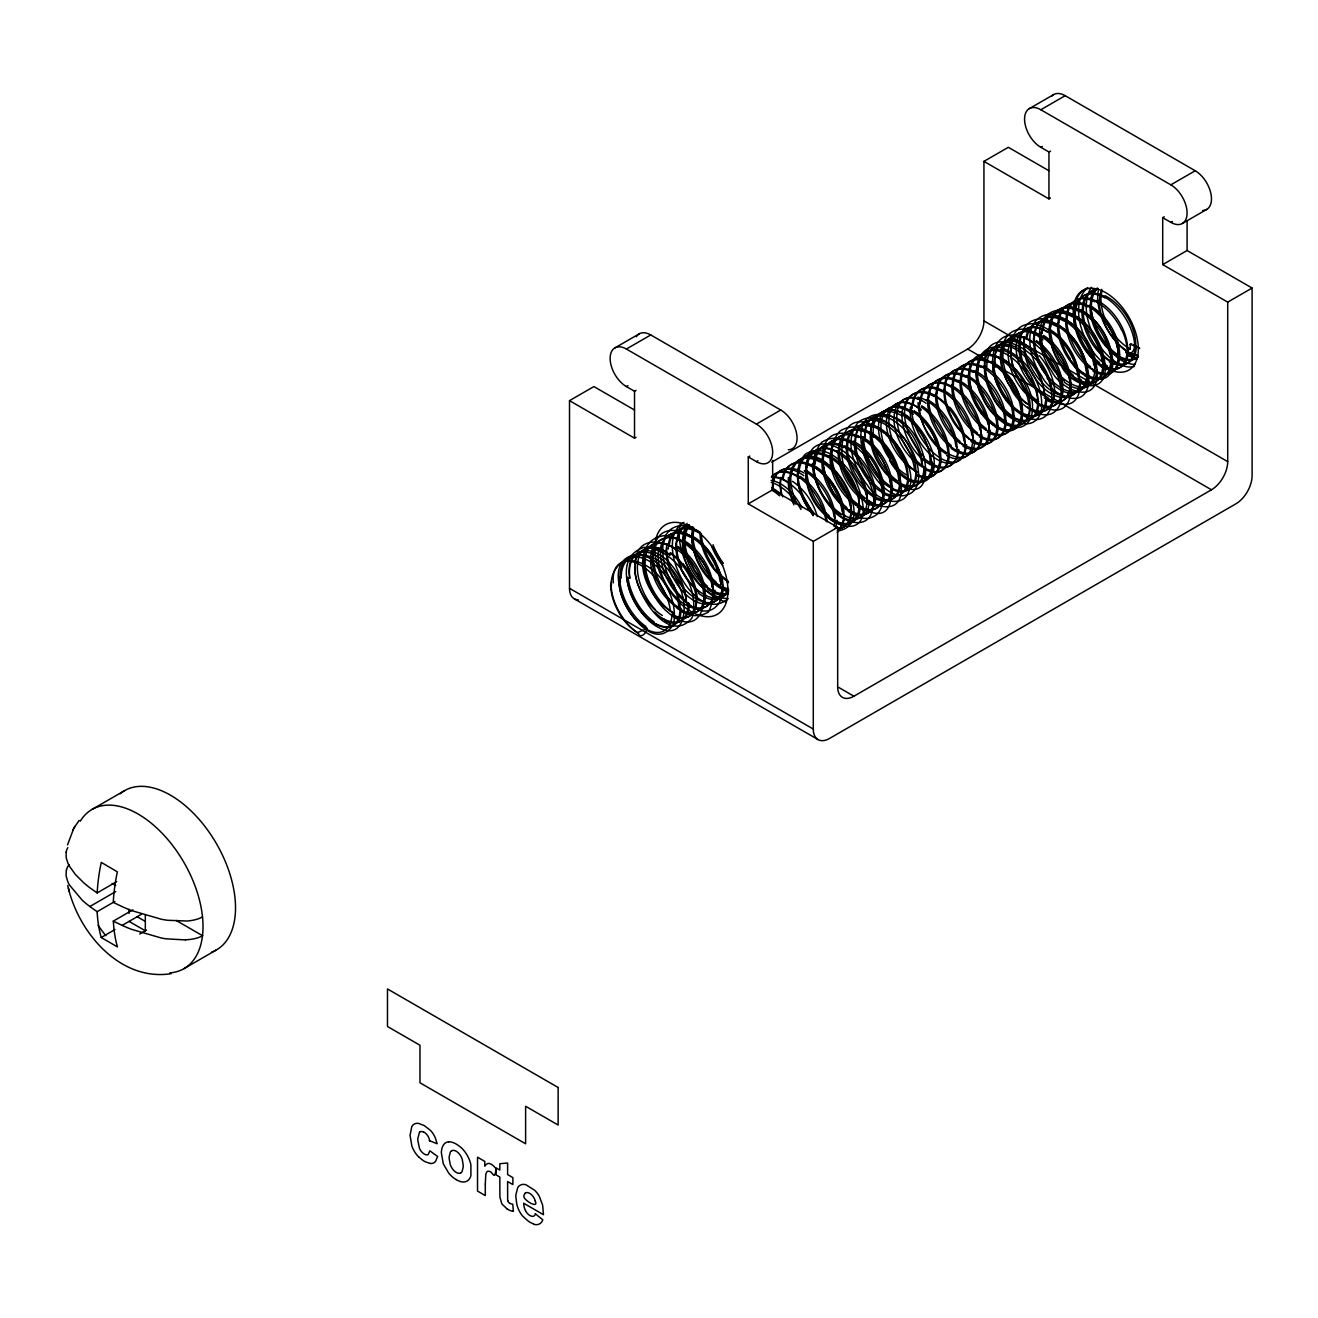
<?xml version="1.0" encoding="UTF-8"?>
<svg xmlns="http://www.w3.org/2000/svg" width="1318" height="1318" viewBox="0 0 1318 1318"><rect width="100%" height="100%" fill="white"/><g stroke="black" fill="none" stroke-linecap="round" stroke-linejoin="round"><path stroke-width="1.5" d="M889.485 460.361C912.962 501.318 950.921 480.905 926.307 438.317C889.601 376.618 846.238 427.839 886.322 474.068C942.485 526.459 932.567 429.866 893.373 416.966C835.134 397.393 865.646 495.601 902.797 495.749C925.961 493.64 919.289 461.547 910.54 447.988C901.413 431.019 878.908 408.283 858.743 421.727C842.696 440.344 854.394 468.648 867.722 485.535C876.009 500.527 906.339 511.318 909.799 487.314C921.15 447.214 839.204 381.561 841.938 455.089C845.497 509.819 926.966 535.487 893.192 458.499C883.801 440.97 860.67 417.476 839.813 431.2C823.272 450.196 835.217 479.241 848.825 496.54C908.712 553.214 899.486 450.591 857.244 436.093C796.006 414.857 827.144 517.875 866.255 518.468C890.177 516.64 883.637 483.492 874.641 469.505C865.333 452.123 842.515 428.778 821.773 442.238C805.38 460.855 817.078 489.489 830.455 506.524C838.66 521.417 868.859 532.719 872.615 508.797C884.081 469.867 803.964 404.231 805.99 476.111C808.741 527.991 887.508 554.878 855.596 480.526C846.716 463.92 825.035 441.596 805.166 454.315C789.531 471.893 800.586 499.11 813.222 515.272M838.94 452.041L838.808 450.789M680.533 609.443L680.5 607.73M924.313 468.697L924.297 466.984A40.314 21.994 58.1 0 1 924.215 469.159M1046.212 398.316L1046.179 396.603A40.314 21.978 58.1 0 1 1046.097 398.777M960.674 381.347L960.855 380.194M1082.572 310.982L1082.753 309.812M960.674 381.215L960.707 380.276M1082.572 310.85L1082.589 309.911M838.94 451.481L838.808 450.657M1074.598 315.15L1074.615 314.508A40.298 24.152 57.4 0 1 1104.962 297.917M814.59 464.644L814.639 463.59M936.324 394.362L936.538 393.225M692.543 535.108L692.625 533.625M814.425 464.727L814.508 463.261M936.324 394.164L936.406 392.879M1058.42 322.844L1058.222 323.882L1058.305 322.515M837.573 531.039C871.05 525.52 845.843 476.49 828.824 464.908C799.136 438.186 778.872 479.258 795.825 504.135M66.114 852.186L66.213 857.87L68.042 863.488A83.232 48.058 0 0 0 69.426 866.173L75.456 874.559L83.578 882.648A162.262 93.677 0 0 0 89.855 887.755L97.137 892.929L116.659 881.66M66.312 870.012L66.048 875.679L67.646 881.33A81.551 47.086 0 0 0 69.426 884.938L82.095 900.095A160.022 92.392 0 0 0 89.855 906.52L97.137 911.694A159.791 92.26 -60 0 0 101.222 937.51L117.417 946.901A160.483 92.655 -60 0 1 113.348 921.101L132.871 909.832M692.922 527.398C688.177 553.033 703.697 583.001 728.492 592.079M67.515 844.92L73.643 828.643M73.989 828.017L79.129 820.439M72.77 830.192L74.978 826.271M871.709 509.835L872.318 508.962M687.139 523.394C672.164 551.583 695.294 597.252 727.849 598.636M727.931 598.8C695.624 626.412 650.911 541.517 683.927 522.34M419.536 1132.162L417.839 1138.373A40.496 23.378 60 0 0 417.855 1140.531L419.585 1148.719A8.089 4.679 60 0 0 423.21 1153.299L423.556 1153.514A8.04 4.629 60 0 0 427.938 1154.749A5.799 3.344 60 0 0 428.218 1154.42L429.866 1150.828L437.642 1156.479L435.615 1161.29A15.948 9.21 60 0 1 430.278 1163.481M837.243 532.505C855.316 510.923 833.536 477.314 812.432 465.88A40.298 24.399 57.9 0 1 814.557 467.033M460.69 1172.905L461.201 1172.575A9.934 5.733 60 0 0 462.091 1171.554L463.195 1167.056A26.344 15.206 60 0 0 463.211 1165.194L462.272 1159.412A10.28 5.931 60 0 0 461.218 1156.875L460.69 1155.935A8.962 5.173 60 0 0 456.588 1151.471A9.242 5.338 60 0 0 451.695 1150.713M451.728 1150.762L451.217 1151.108A10 5.766 60 0 0 450.328 1152.097L449.207 1156.545A25.619 14.795 60 0 0 449.207 1159.033L450.328 1164.766A10 5.766 60 0 0 451.201 1166.792L451.728 1167.732A9.127 5.272 60 0 0 460.707 1172.938M614.896 347.903L639.279 333.816M1029.325 108.62L1053.708 94.55M636.034 390.375L634.518 391.265L626.396 386.569A22.983 13.262 60 0 1 610.135 358.414A22.983 13.262 60 0 1 626.396 349.039L650.762 334.953L780.783 410.03A22.983 13.262 60 0 1 796.583 433.474A22.983 13.262 60 0 1 788.246 449.767M1050.479 151.109L1048.947 151.982L1040.825 147.303A22.983 13.262 60 0 1 1024.564 119.147A22.983 13.262 60 0 1 1040.825 109.756L1065.191 95.687L1195.212 170.747A22.983 13.262 60 0 1 1211.011 194.207A22.983 13.262 60 0 1 1202.675 210.501M578.289 599.904A22.983 13.262 -60 0 1 569.508 588.306L569.508 400.639L593.891 386.569L634.518 410.03M771.722 462.173L967.692 349.039A22.983 13.262 -60 0 0 983.936 320.884L983.936 161.373L1008.319 147.303L1048.947 170.747M626.396 386.569L627.912 385.68M1040.825 147.303L1042.34 146.413M569.508 400.639L634.518 438.169L636.034 437.296M983.936 161.373L1048.947 198.903L1050.479 198.03M626.396 349.039L756.4 424.099L780.783 410.03M1040.825 109.756L1170.845 184.833L1195.212 170.747M92.046 809.417L124.551 790.652M1164.239 216.795L1162.707 217.668L1162.707 264.589L1227.717 302.119L1227.717 461.629A22.983 13.262 -60 0 1 1211.473 489.785L853.916 696.217A22.983 13.262 -60 0 1 837.671 686.826L837.671 527.315L813.288 541.385L748.278 503.855L748.278 456.934L749.81 456.061M748.278 456.934L756.4 461.629L757.932 460.756M1162.707 217.668L1170.845 222.363L1172.361 221.49M1182.328 223.5L1206.711 209.43M748.278 503.855L772.661 489.785L837.671 527.315M1162.707 264.589L1187.09 250.519L1252.1 288.049L1252.1 475.716A22.983 13.262 -60 0 1 1235.856 503.855L829.549 738.442A22.983 13.262 -60 0 1 813.288 729.052L569.508 588.306M89.855 906.52L115.77 891.561M97.137 911.694L114.88 901.446M101.272 937.46L114.963 929.552M113.282 921.134L122.146 925.401L141.273 914.362M1138.34 349.039L1139.74 348.216M1227.717 302.119L1252.1 288.049M139.724 934.034L146.578 930.063M183.976 968.648L216.482 949.883M202.511 916.883L201.044 917.674A23.609 13.641 0 0 1 197.931 918.943A29.49 17.035 0 0 1 187.189 921.018L167.6 920.277A81.551 47.086 0 0 1 161.356 919.256L131.388 910.524A165.31 95.44 0 0 1 122.146 906.636L113.282 902.369A160.483 92.655 -60 0 1 117.351 871.857L101.272 862.384A159.791 92.26 -60 0 0 97.203 892.896M1131.767 343.85A5.75 3.46 -57.7 0 0 1130.201 344.344L1130.201 349.023L1125.967 351.263A5.75 3.46 -57.7 0 0 1131.421 352.894A5.75 3.46 -57.7 0 0 1133.76 344.591M637.879 632.442L647.187 628.472M1098.24 290.916A45.965 26.541 60 0 0 1130.201 353.735L1128.488 354.608A2.306 1.4 -57 0 0 1130.201 355.613L1136.841 358.628M1105.835 367.804L1107.548 366.915A2.306 1.4 -57 0 1 1105.835 369.683A45.224 26.113 60 0 1 1092.787 358.941A42.16 24.334 60 0 1 1088.058 353.125L1083.775 346.387A28.815 16.64 60 0 1 1083.165 345.25L1082.358 343.586A12.274 7.084 60 0 1 1081.765 342.169L1081.6 341.477A45.965 26.541 60 0 1 1090.596 288.312A45.965 26.541 60 0 1 1137.368 339.418A45.965 26.541 60 0 1 1105.835 367.804L1105.835 369.683M664.19 538.238L664.569 538.123A40.298 24.169 57.4 0 1 682.411 541.352M171.373 973.64C120.646 981.778 79.096 933.408 68.355 888.002M185.591 939.932L166.002 938.811A83.232 48.058 0 0 1 161.356 938.021L131.388 929.289A165.31 95.44 0 0 1 122.146 925.401M935.302 472.404L934.297 472.404M962.041 368.513L962.75 368.513A40.314 24.712 58.9 0 1 973.425 371.116M430.261 1163.432L425.467 1161.85A30.215 17.447 60 0 1 423.309 1160.631L418.976 1157.253M1138.999 347.557L1130.201 344.344M690.253 526.228C647.632 518.633 662.526 580.579 681.818 596.988C710.83 631.371 735.724 595.687 716.102 564.911C708.409 538.568 656.43 508.435 653.151 553.774C652.048 579.146 677.88 629.279 708.359 612.096C724.159 582.655 696.827 541.434 665.903 535.438C626.478 539.144 647.566 595.934 667.139 611.618C701.901 643.316 714.158 594.632 694.57 570.414C684.207 542.192 631.289 524.333 635.177 569.837C634.749 592.227 667.798 646.43 691.934 618.076C700.879 588.158 675.788 549.062 644.024 547.332C609.542 558.552 632.558 609.46 653.069 624.106C689.1 649.807 691.258 593.99 672.345 576.46C658.687 547.299 609.822 544.268 619.493 585.966C620.778 606.56 654.239 654.947 673.514 624.337C679.363 596.164 655.787 558.832 625.226 560.331C596.659 575.768 617.005 619.74 638.456 633.464M533.576 1223.944L530.775 1222.676A30.298 17.496 60 0 1 528.32 1221.176L522.801 1216.25A16.178 9.341 60 0 1 519.276 1210.962L518.798 1209.973A20.363 11.763 60 0 1 516.821 1204.29L515.898 1197.436A36.97 21.352 60 0 1 515.948 1194.52L517.71 1187.683A18.403 10.626 60 0 1 519.737 1185.492L521.236 1184.734A17.332 10 60 0 1 525.964 1184.767L534.68 1190.286A17.266 9.967 60 0 1 539.359 1196.415L542.654 1205.245L543.477 1214.685L523.674 1203.252L523.971 1206.151A9.506 5.486 60 0 0 525.569 1210.55M691.769 526.722L693.301 527.299M429.371 1140.696L437.148 1143.727L435.335 1137.961A15.009 8.666 60 0 0 430.475 1130.383L424.165 1125.523L418.35 1123.348A17.612 10.165 60 0 0 411.859 1126.429L410.046 1135.226L411.859 1146.017A18.122 10.462 60 0 0 414.346 1151.339A17.447 10.066 60 0 0 418.976 1157.253M1095.324 300.899L1096.856 301.674A40.298 24.152 57.4 0 0 1094.978 300.784M973.442 371.281L974.974 372.038A40.298 24.152 57.4 0 0 973.079 371.149M851.543 441.645L853.075 442.42A40.298 24.152 57.4 0 0 851.181 441.53M1087.581 305.792L1089.063 306.534M965.682 376.157L966.835 376.734M843.8 446.538L844.953 447.115M991.4 362.763C1011.549 374.098 1027.546 399.469 1021.104 422.88C1006.853 444.891 979.917 416.785 974.414 400.458C946.604 315.134 1044.96 363.636 1031.203 417.328C1018.798 442.996 987.907 414.165 982.487 396.8C970.756 379.699 974.579 339.797 1002.883 348.281C1027.348 357.87 1045.471 386.19 1041.055 412.518C1030.132 439.174 997.907 412.254 991.943 394.856C956.143 303.387 1062.341 345.332 1050.99 407.344C1041.006 435.286 1007.166 408.827 1001.005 390.968C988.632 373.653 986.951 331.082 1017.381 335.217C1044.564 343.207 1064.12 373.752 1060.825 401.743C1051.962 430.739 1016.771 405.137 1010.461 386.882C997.907 369.468 994.843 326.436 1025.668 329.302C1053.033 336.551 1072.242 366.536 1070.727 394.296C1064.631 427.427 1027.216 400.705 1020.231 382.615C1007.611 365.234 1003.262 322.235 1034.103 323.8C1061.715 330.373 1080.941 360.358 1080.019 388.019C1075.719 420.327 1038.93 397.805 1031.319 379.996C1017.99 362.763 1011.252 318.857 1042.62 318.775C1070.167 324.574 1089.245 354.295 1088.899 381.545C1085.834 413.638 1049.227 393.225 1041.418 375.399C1028.732 358.562 1020.33 317.605 1049.754 314.162C1077.729 317.918 1097.087 348.084 1097.317 374.955C1095.456 406.471 1059.425 388.415 1051.467 370.688C1038.979 354.278 1029.885 314.722 1058.272 310.142C1085.175 312.91 1103.644 341.461 1105.275 366.849C1106.181 398.711 1069.738 384.477 1061.352 365.926C1049.112 350.028 1039.54 312.135 1066.657 306.534C1092.754 308.461 1110.695 336.106 1112.705 360.44C1114.814 389.815 1081.04 380.424 1072.061 362.664A40.842 23.279 63.1 0 1 1069.606 359.27M909.964 409.568L914.247 412.188L911.298 410.31M1064.73 320.653L1065.735 321.197M908.102 478.813L905.977 477.561A40.298 22.274 62.4 0 0 908.563 479.109M820.949 461.399L822.234 462.107M942.815 391.001L943.836 391.578M699.067 531.764L699.578 532.06M1130.152 348.99L1129.444 348.595A40.215 23.23 60 0 1 1102.046 290.899M699.199 531.829L700.056 532.324M1000.28 358.48L999.341 357.969A40.314 24.515 58.2 0 0 995.617 356.206M983.936 320.884L1227.717 461.629M967.692 349.039L1211.473 489.785M838.676 687.419L853.916 696.217M574.269 598.833L818.05 739.579M112.162 883.488L115.671 885.531M176.233 920.491L202.511 935.665M137.204 916.718L145.326 921.414M129.065 921.414L145.326 930.788L145.326 914.708M1012.867 417.345L1011.614 416.57M890.82 487.627L889.716 486.952M813.98 466.737L814.194 466.869A40.034 24.119 57.7 0 0 812.119 465.748M866.338 501.631L864.295 500.346M507.331 1209.166L501.878 1203.96L499.983 1197.436A49.293 28.452 60 0 1 499.884 1195.146L499.835 1177.04L496.079 1174.865L496.079 1167.913L499.835 1170.087L499.835 1163.712L507.611 1162.987L507.611 1174.569L512.883 1177.617L512.883 1184.569L507.611 1181.521L507.644 1198.573A30.215 17.447 60 0 0 507.71 1200.138L507.759 1200.55M955.698 449.998L954.726 449.405A40.298 22.06 61.9 0 1 951.019 446.67M646.413 627.994L646.874 628.274A5.75 3.46 -57.7 0 1 642.64 635.227A5.75 3.46 -57.7 0 1 638.39 632.755M889.947 487.1L890.671 487.528A40.314 21.763 61.1 0 0 898.563 490.642A40.314 21.731 61 0 0 900.276 491.037M1044.202 397.855L1044.828 398.25A40.298 21.912 61.6 0 0 1047.711 399.749M857.211 505.717L855.893 504.843M1108.866 360.111L1108.076 359.583M728.524 582.276L715.114 569.837A40.776 23.197 63.1 0 1 712.89 566.888L715.163 569.771M986.671 430.294L986.325 430.047M677.073 608.026L678.424 608.932A40.298 22.274 62.4 0 0 682.345 611.14M1099.591 364.048L1100.991 364.971A40.298 22.044 61.9 0 1 1099.278 363.784M977.709 434.413L979.093 435.335A40.298 22.044 61.9 0 1 977.396 434.149M535.207 1213.664L542.785 1219.825A18.04 10.412 60 0 1 533.642 1224.257M724.801 579.146L727.19 580.777A40.298 22.373 62.6 0 1 725.114 579.426M976.44 383.538L975.551 382.747A40.314 23.839 56.9 0 0 966.835 376.899M924.643 459.158L923.407 458.021M655.903 613.447L654.535 612.145M1012.603 406.224L1011.433 405.071M959.257 429.355L957.939 427.691M1072.111 362.582L1069.639 359.221M688.721 581.073L689.314 581.897A40.314 22.851 63.2 0 0 698.705 592.095M673.564 584.566L674.272 585.917M1038.633 361.231L1037.991 359.699M535.223 1201.044C539.326 1209.677 522.34 1199.594 523.954 1195.805A8.814 5.091 60 0 1 525.256 1193.202M67.778 885.432L69.129 891.413M842.877 511.779L842.877 513.987M1086.543 371.495L1086.658 373.241A40.314 22.307 57.4 0 0 1086.609 371.001M964.644 441.876L964.76 443.622A40.314 22.307 57.4 0 0 964.71 441.382M720.864 582.622L720.979 584.368M1078.602 376.52L1078.536 377.937M956.72 446.884L956.637 448.301M842.943 512.587L843.026 513.905M834.821 517.266L834.739 518.682M712.939 587.63L712.807 588.19M1078.635 377.014L1078.684 377.838M932.254 462.387L932.287 463.705M696.596 598.438L696.629 598.998A40.314 21.978 58.1 0 1 695.212 609.13M1054.301 391.924L1054.186 393.324M1054.153 392.006L1054.169 392.83M932.419 462.288L932.436 463.244M688.639 603.034L688.507 604.451M688.474 603.133L688.507 603.957M1187.09 221.193L1187.09 250.519M1130.201 353.735L1130.201 355.613M1048.947 151.982L1048.947 198.903M813.288 541.385L813.288 729.052M772.661 460.46L772.661 489.785M634.518 391.265L634.518 438.169M129.065 909.338L129.065 913.358M636.33 336.765A22.983 13.262 60 0 1 650.762 334.953M756.4 424.099A22.983 13.262 60 0 1 772.661 452.255A22.983 13.262 60 0 1 756.4 461.629M1170.845 184.833A22.983 13.262 60 0 1 1187.09 212.972A22.983 13.262 60 0 1 1170.845 222.363M1051.599 96.329A22.983 13.262 60 0 1 1065.191 95.687M725.839 601.865A51.715 29.853 60 0 1 689.924 570.397A51.715 29.853 60 0 1 680.615 523.543M1081.09 341.642A46.13 28.106 63.2 0 1 1074.137 310.323A46.13 28.831 60.2 0 1 1085.785 288.757M1136.742 359.155A46.13 24.976 62.8 0 1 1128.587 355.432M1135.226 364.394A46.13 24.35 60.2 0 1 1119.723 359.204M1119.657 359.023A46.13 25.075 63 0 1 1098.8 334.475M1098.85 334.311A46.13 26.689 64.2 0 1 1090.727 302.201M1090.81 302.119A46.13 28.255 62.9 0 1 1093.709 288.807M1086.444 303.255A46.13 28.831 60.2 0 1 1091.551 287.308M1094.335 336.749A46.13 28.09 63.2 0 1 1086.296 303.272M1116.28 362.269A46.13 26.475 64.2 0 1 1094.253 336.947M1134.501 366.371A46.13 24.927 62.7 0 1 1116.412 362.532M1107.482 366.058A46.13 25.075 63 0 1 1086.609 341.51M1086.658 341.346A46.13 26.706 64.2 0 1 1078.536 309.236M1078.618 309.153A46.13 28.255 62.9 0 1 1087.828 287.752M1085.884 288.741A46.13 28.255 57.1 0 1 1087.169 288.148M1138.06 355.662A40.298 22.241 62.3 0 1 1126.033 352.516M1137.434 354.74A40.314 21.879 58.4 0 1 1125.654 350.72M1125.407 349.682A40.298 22.06 61.9 0 1 1099.228 303.535M1098.899 303.354A40.298 24.284 62.2 0 1 1098.899 300.553M1099.492 300.883A40.314 24.482 61.8 0 1 1101.832 289.301M1090.464 304.903A40.298 24.317 57.8 0 1 1097.153 288.148M1090.843 307.489A40.298 24.136 62.5 0 1 1090.859 305.117A40.298 24.301 62.2 0 0 1090.744 307.16M1117.17 355.844A40.314 24.021 62.8 0 1 1090.035 307.045M1137.648 357.046A40.298 22.241 62.3 0 1 1117.269 356.816M1138.373 356.816A40.314 21.648 59.4 0 1 1117.236 355.152M1116.906 354.097A40.298 22.093 62 0 1 1091.09 307.358M1091.419 305.595A40.314 24.465 61.8 0 1 1097.515 288.329M1082.358 309.598A40.298 24.284 57.7 0 1 1098.224 289.367M1108.356 360.111A40.314 24.037 62.7 0 1 1081.93 310.85M1135.111 344.723A40.298 22.241 62.3 0 1 1109.163 361.758M1104.978 297.225A40.314 22.291 57.5 0 1 1134.666 344.525M1136.281 345.629A40.314 22.044 58 0 1 1109.113 360.078M1104.945 295.677A40.298 24.367 57.8 0 1 1135.786 345.283M1108.092 359.254A40.298 22.093 62 0 1 1098.454 350.423M1098.734 349.88A40.298 22.653 62.7 0 1 1083.066 311.262M1083.297 310.29A40.314 24.482 61.8 0 1 1098.224 288.626M1099.574 364.361A40.314 24.086 62.6 0 1 1073.808 314.673M1101.024 366.305A40.298 22.258 62.3 0 0 1127.121 349.501A40.314 22.291 57.5 0 0 1122.293 330.834M1128.192 350.341A40.314 22.044 58 0 1 1100.991 364.74M1096.807 300.339A40.298 24.367 57.8 0 1 1127.681 349.995M1099.393 362.565A40.298 22.142 62.1 0 1 1074.829 315.035M1075.208 315.002A40.314 24.465 61.8 0 1 1102.705 295.594M1102.721 295.842A40.298 24.482 58.1 0 1 1104.978 296.929M1096.856 302.102A40.314 22.983 56.6 0 1 1121.634 330.077M1066.163 318.791A40.298 24.235 57.6 0 1 1094.994 301.838M1090.76 368.579A40.314 24.086 62.6 0 1 1065.735 318.725M1090.793 368.315A40.298 22.373 62.6 0 0 1092.853 369.715A40.298 22.044 61.9 0 1 1090.48 367.969M1118.933 354.147A40.298 22.258 62.4 0 1 1092.902 371.083M1088.734 306.567A40.314 22.291 57.5 0 1 1118.455 353.932M1108.751 373.406A40.314 21.648 60.4 0 1 1092.869 369.287M1090.612 366.766A40.298 22.175 62.1 0 1 1066.723 319.533M1067.086 319.071A40.314 24.482 61.8 0 1 1095.324 300.619M1058.09 322.646A40.298 24.218 57.6 0 1 1087.581 306.88M1081.963 372.763A40.314 24.103 62.6 0 1 1057.613 323.421M1084.73 374.411A40.298 22.39 62.6 0 1 1081.996 372.516M1110.827 358.858A40.298 22.258 62.4 0 1 1084.78 375.745M1110.629 354.526A40.314 22.307 57.4 0 1 1111.09 359.023M1119.674 354.789A40.314 22.044 58 0 1 1108.998 373.34M1089.228 305.265A40.298 24.367 57.8 0 1 1119.592 354.707M1081.007 311.641A40.314 22.488 57.1 0 1 1109.888 354.229M1050.034 326.502A40.298 24.185 57.5 0 1 1080.167 311.954M1050.199 328.561A40.298 24.235 62.3 0 1 1050.331 326.666M1073.165 376.948A40.314 24.086 62.6 0 1 1049.523 328.133M1073.099 378.002A40.298 22.406 62.7 0 0 1102.952 363.702A40.314 22.307 57.4 0 0 1102.639 360.012M1112.161 359.88A40.314 22.044 58 0 1 1081.716 371.89A40.298 22.175 62.1 0 1 1072.259 362.351M1110.679 355.036A40.314 22.109 57.9 0 1 1111.058 359.188M1070.15 358.661A40.298 22.933 62.9 0 1 1058.667 324.244M1072.786 316.254A40.314 22.472 57.1 0 1 1101.897 359.715M1041.994 330.39A40.298 24.185 57.5 0 1 1072.44 316.847M1042.06 333.24A40.298 24.268 62.2 0 1 1042.258 330.554M1064.367 381.1A40.314 24.103 62.6 0 1 1041.418 332.844M1094.863 368.414A40.298 22.439 62.7 0 1 1064.269 382.171M1094.632 365.514A40.314 22.307 57.4 0 1 1094.863 368.414M1104.006 364.559A40.314 22.011 58.1 0 1 1072.918 376.058M1102.655 360.522A40.314 22.076 57.9 0 1 1102.935 363.867M1073.099 375.119A40.298 22.241 62.2 0 1 1050.528 328.94M1050.1 328.676A40.298 24.399 62 0 1 1050.265 326.403M1050.924 326.815A40.314 24.531 61.7 0 1 1080.529 310.719M1080.579 309.944A40.298 24.35 57.8 0 1 1111.074 355.201M1065.389 321.361A40.314 22.439 57.2 0 1 1093.874 365.185M1039.161 322.202A40.298 24.169 57.4 0 1 1064.334 321.197M1037.859 324.179A40.298 24.564 60.8 0 1 1039.259 322.333M1037.81 324.096A40.298 24.515 61.3 0 0 1034.119 334.36A40.298 24.284 62.2 0 0 1033.922 337.919M1046.064 374.971A40.314 24.086 62.6 0 1 1033.526 337.688M1047.678 376.586A40.314 22.95 63.2 0 1 1046.261 374.707M1087.053 373.307A40.298 22.801 63.1 0 1 1046.92 377.887M1096.691 369.814A40.298 22.011 58 0 1 1067.58 381.709A40.298 22.011 58 0 1 1039.984 332.054M1094.599 366.009A40.314 22.044 58 0 1 1094.797 368.562M1041.978 333.372A40.298 24.416 61.9 0 1 1042.225 330.274M1042.868 330.703A40.314 24.548 61.6 0 1 1072.49 315.43M1073.132 314.953A40.298 24.334 57.8 0 1 1103.051 360.687M1068.354 334.904A40.314 22.422 57.2 0 1 1086.065 370.753M1068.453 334.673A40.314 23.658 56.7 0 0 1057.975 326.287A40.298 24.086 57.3 0 0 1056.212 325.167A40.298 24.399 57.9 0 1 1058.354 326.287M1025.997 338.149A40.298 24.169 57.4 0 1 1056.196 326.172M1024.778 337.111A40.298 24.301 62.1 0 0 1047.085 390.968A40.298 24.301 62.1 0 0 1080.793 379.271A40.298 22.011 58 0 1 1049.227 389.222A40.298 22.011 58 0 1 1024.531 336.65M1088.157 374.213A40.314 21.994 58.1 0 1 1069.145 391.298A40.314 21.994 58.1 0 1 1037.81 361.429M1038.6 359.567A40.298 23.642 62.8 0 1 1034.597 334.442M1034.877 334.607A40.314 24.564 61.6 0 1 1064.367 320.043M1065.751 320.043A40.298 24.301 57.7 0 1 1095.011 366.19M1050.578 331.609A40.314 22.39 57.3 0 1 1077.794 376.108M1048.09 329.862A40.298 24.053 57.2 0 1 1050.594 331.296M1047.876 397.624A40.298 24.169 57.4 0 1 1016.194 348.051A40.298 24.169 57.4 0 1 1047.942 332.317A40.298 22.06 61.9 0 0 1018.979 344.311A40.298 22.06 61.9 0 0 1044.251 395.334M1070.134 382.269A40.298 22.109 62 0 1 1048.172 401.051M1026.804 338.495A40.314 24.581 61.5 0 1 1056.245 324.772M1058.387 325.151A40.298 24.268 57.7 0 1 1086.955 371.692M1069.755 381.561A40.314 22.39 57.3 0 0 1043.164 336.749A40.298 24.037 57.2 0 0 1023.097 331.526M1035.997 401.545A40.298 24.614 59.5 0 1 1008.995 362.12A40.298 24.614 59.5 0 1 1022.537 332.087M1039.243 404.395A40.298 22.274 62.4 0 1 1035.981 402.583M1062.028 387.179A40.298 22.126 62 0 1 1039.375 405.466M1045.8 351.148A40.314 22.34 57.3 0 1 1061.731 386.849M1071.205 383.126A40.314 21.978 58.1 0 1 1047.662 399.469M1048.107 329.764A40.298 24.399 57.9 0 1 1050.94 331.395M1051.006 330.274A40.298 24.251 57.6 0 1 1078.882 377.162M1035.767 341.757A40.314 23.592 56.7 0 1 1045.998 350.835M1035.371 343.883A40.298 24.004 57.1 0 0 1000.609 353.125A40.298 24.004 57.1 0 0 1028.04 404.379A40.298 22.06 61.9 0 1 1003.146 351.362A40.298 22.06 61.9 0 1 1035.602 344.624M1030.445 408.728A40.298 22.274 62.4 0 1 1027.859 407.246M1053.939 392.616A40.298 22.159 62.1 0 1 1030.561 409.849M995.65 367.195A40.298 22.357 57.3 0 1 1018.386 342.861A40.298 22.357 57.3 0 1 1052.126 390.853M1036.277 340.604A40.298 24.185 57.5 0 1 1062.687 387.541M1063.099 388.382A40.314 21.978 58.1 0 1 1038.881 403.835M1038.864 401.628A40.298 21.928 61.6 0 1 1010.857 348.545A40.298 21.928 61.6 0 1 1042.966 339.846M1043.625 335.431A40.298 24.218 57.6 0 1 1070.793 382.632M1019.72 412.254A40.314 23.922 62.9 0 1 992.635 366.075M1021.648 413.061A40.298 22.274 62.4 0 1 1019.72 411.924A40.298 21.961 61.7 0 0 1021.351 412.814M1045.817 398.052A40.298 22.175 62.2 0 1 1021.747 414.198M1007.232 345.711A40.314 22.324 57.4 0 1 1044.927 395.96M1039.375 355.712A40.298 23.592 57 0 1 1054.647 392.286M1054.351 393.423A40.314 21.945 58.2 0 1 1052.538 403.259M1052.67 403.407A40.314 21.698 59.1 0 1 1030.099 408.25M1030.132 408.465A40.298 21.961 61.7 0 1 1027.859 407.147M984.727 370.012A40.298 24.432 58.3 0 1 1007.347 346.403M1011.581 416.916A40.314 23.955 62.9 0 1 984.447 369.847M1022.521 420.837A40.298 22.192 62.2 0 1 1012.883 417.575M1024.119 420.821A40.298 21.912 61.2 0 1 1022.488 420.722M1037.612 403.423A40.298 21.879 61 0 1 1024.267 421.2M1038.04 401.298A40.314 22.274 57.5 0 1 1038.057 403.72M1032.356 381.264A40.314 22.34 57.4 0 1 1037.744 401.133M986.836 367.079A40.298 24.465 61.8 0 1 1015.206 346.996A40.298 24.465 61.8 0 1 1044.35 395.861M1046.805 399.272A40.314 21.928 58.2 0 1 1021.335 412.501M1019.737 411.694A40.298 22.06 61.9 0 1 1012.652 406.043M1011.763 404.148A40.298 22.488 62.5 0 1 993.838 366.338M994.645 366.602A40.298 24.235 62.3 0 1 1007.627 340.308A40.298 24.235 62.3 0 1 1038.057 356.206M1031.533 379.007A40.314 22.999 56.6 0 1 1032.62 381.215M977.841 371.182A40.298 23.081 56.6 0 1 996.474 350.637A40.298 23.081 56.6 0 1 1029.935 379.502M977.099 374.048A40.298 24.136 62.6 0 1 977.083 370.786M1003.459 421.595A40.314 23.988 62.8 0 1 976.292 373.637M1029.556 408.893A40.298 22.225 62.3 0 1 1004.135 422.847M1029.902 405.977A40.314 22.258 57.5 0 1 1029.902 409.157M995.321 356.42A40.314 22.307 57.4 0 1 1028.831 405.417M1037.974 404.214A40.314 21.994 58.1 0 0 1037.974 401.43A40.298 24.531 58.2 0 0 1002.866 350.242M1038.617 404.692A40.314 21.895 58.3 0 1 1012.537 416.801M1011.631 415.401A40.298 22.076 61.9 0 1 985.518 370.094M985.189 369.93A40.298 24.251 62.2 0 1 985.156 366.256M1029.869 406.142A40.314 22.011 58.1 0 1 1029.819 409.651M1000.28 357.244A40.298 24.35 57.8 0 1 1030.083 406.257M1030.066 409.832A40.314 21.879 58.4 0 1 1021.648 424.281A40.314 21.632 60.1 0 1 1019.671 425.055A40.314 21.632 60.3 0 1 1003.756 421.101M1003.509 420.047A40.298 22.06 61.9 0 1 977.346 373.9M977.017 373.735A40.298 24.284 62.2 0 1 977.017 370.935M977.61 371.248A40.314 24.482 61.8 0 1 1002.998 351.049M968.565 375.268A40.298 24.317 57.8 0 1 995.37 357.162M968.961 377.854A40.298 24.136 62.5 0 1 968.977 375.498M995.271 426.225A40.314 24.021 62.8 0 1 968.137 377.426M1021.384 414.313A40.298 22.241 62.3 0 1 995.387 427.18M1021.78 410.672A40.314 22.225 57.6 0 1 1021.714 414.56M991.4 363.043A40.314 22.274 57.5 0 1 1020.873 410.178M1021.763 410.837A40.314 22.027 58 0 1 1021.664 415.071M991.185 361.396A40.298 24.367 57.8 0 1 1021.977 410.952M1022.224 415.499A40.314 21.846 58.5 0 1 995.337 425.599M995.008 424.544A40.298 22.093 62 0 1 969.125 377.689M968.845 377.541A40.298 24.301 62.2 0 1 968.862 375.614M969.521 375.959A40.314 24.465 61.8 0 1 995.617 356.008M987.89 361.165A40.298 24.152 57.4 0 1 991.218 362.714A40.298 24.498 58.1 0 0 988.22 361.198M960.46 379.979A40.298 24.284 57.7 0 1 987.956 362.153M986.474 430.475A40.314 24.037 62.7 0 1 960.031 381.231M1013.229 415.104A40.298 22.241 62.3 0 1 987.281 432.139M983.096 367.607A40.314 22.291 57.5 0 1 1012.768 414.89M1014.399 416.01A40.314 22.044 58 0 1 987.215 430.442M983.047 366.042A40.298 24.367 57.8 0 1 1013.888 415.664M986.259 428.712A40.298 22.109 62 0 1 961.053 381.577M961.399 380.655A40.314 24.482 61.8 0 1 988.22 360.984M980.477 366.157A40.298 24.152 57.4 0 1 983.08 367.392A40.298 24.482 58.1 0 0 980.823 366.206M952.37 384.675A40.298 24.268 57.7 0 1 980.526 367.178M977.676 434.726A40.314 24.086 62.6 0 1 951.909 385.037M1005.123 419.816A40.298 22.258 62.3 0 1 979.142 436.802M974.974 372.269A40.314 22.291 57.5 0 1 1004.662 419.602M1006.095 420.59A40.314 22.044 58 0 1 987.693 438.845M974.925 370.72A40.298 24.367 57.8 0 1 1005.782 420.376M987.182 438.845A40.314 21.796 61.2 0 1 979.109 435.171M977.495 432.93A40.298 22.142 62.1 0 1 952.947 385.416M953.326 385.367A40.314 24.465 61.8 0 1 980.823 365.976M944.215 389.139A40.298 24.235 57.6 0 1 973.112 372.269M957.692 428.07A40.314 24.086 62.6 0 1 944.05 389.238M968.895 438.828A40.314 22.752 63.1 0 1 959.158 429.536M970.971 440.08A40.298 22.373 62.6 0 1 968.911 438.68M997.034 424.528A40.298 22.258 62.4 0 1 971.02 441.448M976.325 383.884A40.314 22.291 57.5 0 1 996.77 424.396M998.171 425.401A40.314 22.011 58 0 1 970.971 439.784M966.802 375.366A40.298 24.367 57.8 0 1 997.693 425.088M970.971 439.981A40.298 22.044 61.9 0 1 968.598 438.35M968.648 437.807A40.298 22.175 62.1 0 1 951.365 416.323M951.398 416.307A40.298 23.279 62.9 0 1 944.792 389.864M945.006 389.337A40.314 24.482 61.8 0 1 961.975 368.315M936.192 393.028A40.298 24.218 57.6 0 1 965.699 377.261M960.064 443.145A40.314 24.103 62.6 0 1 935.714 393.802M962.848 444.792A40.298 22.39 62.6 0 1 960.097 442.897M988.945 429.223A40.298 22.258 62.4 0 1 962.881 446.11M988.747 424.89A40.314 22.307 57.4 0 1 989.192 429.388M990.246 430.228A40.314 22.027 58 0 1 959.817 442.255M988.78 425.417A40.314 22.109 57.9 0 1 989.175 429.553M959.965 441.332A40.298 22.208 62.2 0 1 936.736 394.609M937.114 393.308A40.314 24.498 61.7 0 1 966.045 376.042M958.713 381.792A40.314 22.488 57.1 0 1 987.989 424.61M928.152 396.866A40.298 24.185 57.5 0 1 958.285 382.335M928.317 398.926A40.298 24.235 62.3 0 1 928.432 397.048M951.266 447.313A40.314 24.086 62.6 0 1 927.641 398.514M951.201 448.384A40.298 22.406 62.7 0 0 981.07 434.083A40.314 22.307 57.4 0 0 980.74 430.393M981.943 434.808A40.314 22.011 58.1 0 1 955.665 449.669M980.757 430.904A40.314 22.076 57.9 0 1 981.037 434.248M951.201 445.5A40.298 22.241 62.2 0 1 928.646 399.321M928.218 399.057A40.298 24.399 62 0 1 928.366 396.784M929.025 397.196A40.314 24.531 61.7 0 1 958.647 381.1M958.68 380.309A40.298 24.35 57.8 0 1 989.175 425.566M950.888 386.635A40.314 22.472 57.1 0 1 979.999 430.08M950.575 386.767A40.298 24.185 57.5 0 0 930.673 384.164A40.298 24.614 59.9 0 0 920.063 400.721M920.178 403.621A40.298 24.268 62.2 0 1 920.376 400.936M942.469 451.481A40.314 24.103 62.6 0 1 919.519 403.209M946.291 454.002A40.314 22.439 62.7 0 1 942.518 451.25M972.75 438.647A40.298 22.258 62.4 0 1 946.637 455.435M972.733 435.879A40.314 22.307 57.4 0 1 972.981 438.795M974.842 440.228A40.298 22.011 58 0 1 945.731 452.074A40.298 22.011 58 0 1 918.135 402.451M972.717 436.39A40.314 22.044 58 0 1 972.898 438.927M920.079 403.753A40.298 24.416 61.9 0 1 920.326 400.656M920.985 401.067A40.314 24.548 61.6 0 1 950.591 385.795M951.234 385.334A40.298 24.334 57.8 0 1 981.152 431.068M943.49 391.776A40.314 22.439 57.2 0 1 971.943 435.533M912.089 404.642A40.298 24.169 57.4 0 1 942.436 391.891M912.023 408.3A40.298 24.284 62.2 0 1 912.336 404.791M966.605 444.644A40.298 24.086 62.6 0 1 935.385 458.351A40.298 24.086 62.6 0 1 910.359 407.18M965.204 443.886A40.314 21.994 58.1 0 1 959.702 459.883M959.834 460.114A40.298 21.632 59.7 0 1 927.905 447.214A40.298 21.632 59.7 0 1 911.578 403.951M912.946 404.956A40.314 24.564 61.6 0 1 942.469 390.474M943.853 390.425A40.298 24.301 57.7 0 1 973.112 436.571M936.093 396.85A40.314 22.422 57.2 0 1 963.952 441.036M934.33 395.532A40.298 24.086 57.3 0 1 936.093 396.52M904.099 408.531A40.298 24.169 57.4 0 1 934.297 396.537M958.894 449.636A40.298 24.301 62.1 0 1 925.203 461.349A40.298 24.301 62.1 0 1 902.896 407.493M957.791 449.043A40.314 21.994 58.1 0 1 924.692 458.878M923.819 456.638A40.298 22.406 62.5 0 1 904.758 408.794M904.906 408.86A40.314 24.581 61.5 0 1 934.347 395.136M934.33 395.466A40.298 24.399 57.9 0 1 936.455 396.652M936.472 396.487A40.298 24.268 57.7 0 1 947.032 405.038M946.95 405.186A40.298 23.773 57.1 0 1 949.388 407.855M949.817 407.246A40.298 23.625 57 0 1 965.122 442.107M928.696 401.99A40.314 22.39 57.3 0 1 955.896 446.489M926.208 400.244A40.298 24.053 57.2 0 1 928.696 401.677M917.872 397.229A40.298 24.169 57.4 0 1 926.208 400.359M933.918 471.004A40.298 24.449 58.3 0 1 895.103 428.647A40.298 24.449 58.3 0 1 917.855 398.926M948.153 452.601A40.298 21.862 60.8 0 1 935.599 472.783M949.306 453.491A40.314 21.978 58.1 0 1 925.78 469.851M925.714 467.874A40.298 21.912 61.6 0 1 896.8 416.554A40.298 21.912 61.6 0 1 926.01 403.259M926.208 400.145A40.298 24.399 57.9 0 1 929.042 401.776M929.108 400.656A40.298 24.251 57.6 0 1 956.983 447.543M921.266 407.081A40.314 22.373 57.3 0 1 947.889 451.959M917.246 471.976A40.298 24.037 57.2 0 1 886.454 420.87A40.298 24.037 57.2 0 1 920.887 409.272M940.129 457.544A40.298 22.126 62 0 1 917.493 475.831M913.852 412.303A40.314 22.34 57.3 0 1 939.767 457.181M917.015 474.282A40.314 21.632 60.2 0 0 930.442 476.539A40.314 21.994 58.1 0 0 940.986 458.615M914.313 411.216A39.919 21.566 60.5 0 1 938.218 448.087A39.919 21.566 60.5 0 1 930.722 477.083M916.966 472.009A40.298 21.928 61.6 0 1 888.958 418.926A40.298 21.928 61.6 0 1 921.084 410.211M921.743 405.796A40.298 24.218 57.6 0 1 948.894 452.997M906.141 474.76A40.298 24.021 57.1 0 1 878.711 423.506A40.298 24.021 57.1 0 1 913.473 414.247M932.04 462.98A40.298 22.159 62.1 0 1 908.679 480.213M901.841 414.643A40.314 22.357 57.3 0 1 931.48 461.794M914.379 410.952A40.298 24.218 57.6 0 1 940.805 457.906M871.264 436.686A40.298 24.169 57.4 0 1 901.759 415.664M897.822 482.619A40.314 23.922 62.9 0 1 870.753 436.439M899.749 483.426A40.298 22.274 62.4 0 1 897.838 482.306A40.298 21.978 61.7 0 0 899.453 483.179M923.934 468.434A40.298 22.175 62.2 0 1 899.865 484.563M865.514 441.415A40.298 22.324 57.4 0 1 888.727 418.053A40.298 22.324 57.4 0 1 922.106 465.913M873.406 437.181A40.298 24.235 62.3 0 1 899.255 411.875A40.298 24.235 62.3 0 1 930.113 461.316M933.095 464.233A40.314 21.961 58.1 0 1 908.201 478.533M905.977 477.1A40.298 22.044 61.9 0 1 891.561 462.75M889.699 487.298A40.314 23.971 62.8 0 1 862.549 440.212M915.796 473.837A40.298 22.192 62.2 0 1 891.05 488.912M916.158 471.663A40.314 22.274 57.5 0 1 916.175 474.101M914.676 470.905A40.314 22.307 57.4 0 0 892.994 430.113A40.314 22.307 57.4 0 0 862.12 424.116A40.298 24.597 60.4 0 0 860.11 425.961M864.938 437.461A40.298 24.465 61.8 0 1 893.307 417.378A40.298 24.465 61.8 0 1 922.452 466.226M924.906 469.636A40.314 21.912 58.3 0 1 899.436 482.866M897.871 481.119A40.298 22.06 61.9 0 1 871.808 436.653M854.97 441.036A40.298 24.531 61.1 0 1 860.044 425.895M855.201 444.413A40.298 24.136 62.6 0 1 855.201 441.168M881.577 492.009A40.314 23.988 62.8 0 1 854.361 443.985M907.657 479.258A40.298 22.225 62.3 0 1 882.236 493.229M908.003 476.358A40.314 22.258 57.5 0 1 908.003 479.521M885.828 434.561A40.314 22.324 57.4 0 1 907.344 475.996M916.076 471.811A40.314 21.994 58.1 0 1 916.076 474.579M872.796 419.421A40.298 24.712 58.9 0 1 915.845 471.679M916.554 474.925A40.314 21.912 58.3 0 1 900.194 490.774M889.749 485.765A40.298 22.076 61.9 0 1 863.62 440.459M863.29 440.311A40.298 24.251 62.2 0 1 863.257 436.62M1059.029 322.943A40.314 24.482 61.8 0 1 1087.943 305.661M1089.195 305.677A39.985 21.599 60.5 0 1 1116.132 342.532A39.985 21.599 60.5 0 1 1109.361 374.015M890.787 458.928A40.298 23.049 62.9 0 1 882.813 416.027A40.298 23.049 62.9 0 1 909.914 410.541M907.937 480.032A40.314 22.027 58 0 0 907.97 476.506A40.298 24.515 58.2 0 0 873.587 425.549M908.53 480.477A40.314 21.879 58.4 0 1 881.874 491.466M881.627 490.345A40.298 22.06 61.9 0 1 855.53 444.314M855.118 444.117A40.298 24.284 62.2 0 1 855.118 441.299M855.53 441.53A40.314 24.482 61.8 0 1 870.671 420.096A40.314 24.762 59.3 0 1 873.027 420.096M884.246 432.831A40.314 23.823 56.9 0 1 885.927 434.199M873.422 426.752A40.298 23.905 57 0 1 884.197 433.078M846.667 445.649A40.298 24.317 57.8 0 1 873.472 427.526M847.062 448.235A40.298 24.136 62.5 0 1 847.079 445.863M873.389 496.606A40.314 24.021 62.8 0 1 846.255 447.791M899.502 484.678A40.298 22.241 62.3 0 1 873.488 497.561M899.881 481.037A40.314 22.225 57.6 0 1 899.832 484.942M866.025 431.777A40.314 22.291 57.5 0 1 898.81 480.477M838.577 450.344A40.298 24.284 57.7 0 1 866.058 432.535M864.575 500.856A40.314 24.037 62.7 0 1 838.133 451.596M891.33 485.469A40.298 22.258 62.3 0 1 865.382 502.52M861.198 437.971A40.314 22.291 57.4 0 1 890.886 485.271M899.865 481.218A40.314 22.011 58 0 1 899.766 485.436M869.287 431.76A40.298 24.367 57.8 0 1 900.095 481.334M900.342 485.881A40.314 21.862 58.4 0 1 873.455 495.963M873.126 494.843A40.298 22.093 62 0 1 847.293 448.104M846.947 447.906A40.298 24.301 62.2 0 1 846.98 445.978M847.639 446.341A40.314 24.465 61.8 0 1 873.719 426.373M858.595 436.522A40.298 24.152 57.4 0 1 861.198 437.774M830.538 455.089A40.298 24.268 57.7 0 1 858.644 437.477M855.794 505.107A40.314 24.086 62.6 0 1 830.027 455.418M857.26 507.166A40.298 22.258 62.3 0 0 883.241 490.181A40.314 22.291 57.5 0 0 871.297 459.372M892.5 486.375A40.314 22.044 58 0 1 866.453 501.466M861.165 436.423A40.298 24.367 57.8 0 1 891.989 486.045M864.377 499.094A40.298 22.109 62 0 1 839.171 451.942M839.517 451.036A40.314 24.482 61.8 0 1 866.321 431.348M866.338 431.579A40.298 24.498 58.1 0 1 869.32 432.979M869.929 456.967A40.314 23.394 56.6 0 1 871.577 459.125M853.075 442.749A40.314 23.444 56.6 0 1 869.682 457.247M822.383 459.554A40.298 24.235 57.6 0 1 851.214 442.584M846.98 509.325A40.314 24.086 62.6 0 1 821.954 459.471M849.072 510.461A40.298 22.373 62.6 0 1 847.013 509.061M875.136 494.893A40.298 22.258 62.4 0 1 849.121 511.829M844.953 447.313A40.314 22.291 57.5 0 1 874.674 494.678M884.394 491.087A40.314 22.027 58 0 1 857.211 505.486L857.112 505.651A40.298 22.044 61.9 0 1 855.497 504.53M853.026 441.085A40.298 24.367 57.8 0 1 883.9 490.741M855.613 503.311A40.298 22.142 62.1 0 1 831.048 455.781M831.427 455.748A40.314 24.465 61.8 0 1 858.924 436.34M858.941 436.587A40.298 24.482 58.1 0 1 861.198 437.675M814.31 463.392A40.298 24.218 57.6 0 1 843.8 447.626M838.182 513.509A40.314 24.103 62.6 0 1 813.832 464.167M840.95 515.157A40.298 22.39 62.6 0 1 838.215 513.262M867.046 499.604A40.298 22.258 62.4 0 1 840.999 516.491M866.849 495.271A40.314 22.307 57.4 0 1 867.31 499.769M872.401 509.061A40.314 22.011 58 0 0 875.663 495.387A40.298 24.367 57.8 0 0 844.904 445.846M871.841 510.033A40.314 21.648 59.5 0 1 849.072 509.934M849.089 510.363A40.298 22.044 61.9 0 1 846.7 508.715M846.831 507.512A40.298 22.175 62.1 0 1 822.943 460.279M823.305 459.817A40.314 24.482 61.8 0 1 851.543 441.365M836.831 452.156A40.314 22.488 57.1 0 1 866.091 494.975M827.984 448.746A40.298 24.185 57.5 0 1 836.403 451.777M825.661 448.334A40.298 24.432 58.2 0 1 827.968 448.647M806.155 467.182A40.298 24.498 58.6 0 1 825.793 448.845M806.418 469.307A40.298 24.235 62.3 0 1 806.534 467.412M829.384 517.694A40.314 24.103 62.6 0 1 805.743 468.879M858.842 500.758A40.314 22.291 57.4 0 1 859.188 504.464A40.298 22.406 62.7 0 1 829.319 518.699M869.188 501.202A40.298 22.027 58 0 1 840.044 513.064A40.298 22.027 58 0 1 812.465 463.425M866.898 495.782A40.314 22.109 57.9 0 1 867.277 499.934M815.216 463.672A40.314 24.515 61.7 0 1 844.163 446.407M855.349 488.204A40.314 22.472 57.1 0 1 858.776 500.725M829.006 456.934A40.314 22.9 56.7 0 1 855.053 488.22M798.214 471.136A40.298 24.185 57.5 0 1 828.66 457.593M798.477 471.3A40.298 24.268 62.2 0 0 798.28 473.986A40.298 24.399 62 0 1 798.444 471.037M813.157 514.844A40.314 24.086 62.6 0 1 797.637 473.59M837.688 529.226A40.298 22.439 62.7 0 0 851.082 509.16A40.314 22.307 57.4 0 0 850.851 506.26M860.226 505.305A40.314 22.011 58.1 0 1 829.137 516.804M858.875 501.268A40.314 22.076 57.9 0 1 859.155 504.629M829.302 515.865A40.298 22.241 62.2 0 1 806.748 469.686M806.319 469.422A40.298 24.399 62 0 1 806.468 467.149M807.143 467.56A40.314 24.531 61.7 0 1 836.765 451.464M836.798 450.69A40.298 24.35 57.8 0 1 867.293 495.947M821.608 462.107A40.314 22.439 57.2 0 1 850.077 505.931M790.207 475.024A40.298 24.169 57.4 0 1 820.537 462.256M790.141 478.665A40.298 24.284 62.2 0 1 790.438 475.172M793.947 504.843A40.298 24.103 62.6 0 1 788.444 477.544M844.723 515.025A40.298 24.103 62.6 0 1 837.309 530.676M851.543 509.638A40.314 22.027 58 0 1 841.197 528.057M850.818 506.755A40.314 22.044 58 0 1 851.016 509.308M841.246 528.156A40.314 21.648 60.3 0 1 839.302 528.567M839.088 527.991A40.298 21.665 60.6 0 1 836.93 527.908M813.783 512.784A40.298 21.665 60.6 0 1 797.851 473.903M799.07 471.432A40.314 24.564 61.6 0 1 828.709 456.176M829.351 455.715A40.298 24.334 57.8 0 1 859.27 501.45M844.179 514.827A40.314 21.994 58.1 0 1 837.886 530.38M796.599 503.311A40.298 22.9 62.8 0 1 790.965 475.32A40.314 24.564 61.6 0 1 820.587 460.839M822.251 460.954A40.298 24.301 57.7 0 1 851.23 506.936M782.2 478.912A40.298 24.185 57.5 0 1 812.102 466.737M781.294 495.156A40.298 24.301 62.1 0 1 781.162 478.006M834.722 518.485A40.298 22.027 58.2 0 1 834.08 526.557M782.628 496.804A40.298 21.994 58.1 0 1 780.75 477.413M836.93 520.165A40.298 21.994 58.1 0 1 835.299 528.436M783.024 479.241A40.314 24.581 61.5 0 1 812.448 465.518M814.606 465.913A40.298 24.268 57.7 0 1 843.158 512.438M806.797 472.371A40.314 22.39 57.3 0 1 834.014 516.87M806.814 472.042A40.298 24.053 57.2 0 0 804.309 470.608A40.298 24.399 57.9 0 1 807.16 472.157M772.43 490.197A40.298 24.169 57.4 0 1 804.161 473.063M773.04 490.461A40.314 21.978 58.1 0 1 803.848 475.749M807.209 471.02A40.298 24.251 57.6 0 1 835.085 517.908M799.367 477.495A40.314 22.373 57.3 0 1 825.826 520.874M771.607 476.457A40.298 24.037 57.2 0 1 799.318 477.824M772.051 476.737A40.298 23.691 62.8 0 1 799.696 477.709M799.845 476.177A40.298 24.218 57.6 0 1 826.979 521.944M772.48 477.314A40.314 22.34 57.3 0 1 813.074 515.651M771.359 476.984A40.298 22.06 61.9 0 1 791.805 485.37M792.48 481.35A40.298 24.185 57.5 0 1 817.308 516.557M771.261 482.437A40.298 22.34 57.3 0 1 800.949 509.489M771.096 480.444A40.298 24.235 62.3 0 1 801.888 507.743M771.821 490.082A40.314 22.34 57.4 0 1 779.564 495.832M771.804 487.808A40.298 24.68 61.1 0 1 780.569 493.789M814.194 467.231A40.314 22.406 57.2 0 1 842.037 511.384M722.709 565.373A40.314 24.086 62.6 0 1 712.033 547.118M723.401 563.346A40.298 22.142 62.1 0 1 713.005 544.713M725.098 579.689A40.314 24.086 62.6 0 1 699.99 533.098M728.261 582.77A40.298 22.258 62.4 0 1 727.239 582.21M692.411 533.774A40.298 24.218 57.6 0 1 693.252 527.727M716.284 583.89A40.314 24.103 62.6 0 1 691.934 534.548M719.051 585.538A40.298 22.39 62.6 0 1 716.317 583.643M719.084 586.526A40.298 22.258 62.4 0 0 728.739 590.052A40.314 22.011 58 0 1 680.681 568.832M728.129 581.057A40.314 22.027 58 0 1 727.19 580.53M724.834 578.849A40.298 22.142 62.1 0 1 715.295 569.524M713.433 566.229A40.298 22.867 62.8 0 1 701.209 533.757M684.355 537.629A40.298 24.185 57.5 0 1 688.902 524.712M684.536 539.688A40.298 24.235 62.3 0 1 684.652 537.793M707.486 588.075A40.314 24.103 62.6 0 1 683.844 539.26M728.36 593.66A40.298 22.406 62.7 0 1 707.42 589.13M728.096 588.751A40.314 22.027 58 0 1 716.036 583.001M716.185 582.062A40.298 22.208 62.2 0 1 692.955 535.355M693.334 534.054A40.314 24.515 61.7 0 1 694.141 528.205M680.731 529.688A40.298 24.185 57.5 0 1 686.892 524.926M679.956 531.187A40.298 24.548 60.9 0 1 680.862 529.836M679.89 531.105A40.298 24.482 61.4 0 0 676.48 541.599A40.298 24.268 62.2 0 0 676.381 544.367M688.474 581.386A40.314 24.086 62.6 0 1 675.953 544.103M727.948 588.339A40.298 22.439 62.7 0 1 698.589 593.298M727.898 593.429A40.314 22.011 58.1 0 1 707.255 587.12M707.42 586.246A40.298 22.241 62.2 0 1 684.866 540.067M684.421 539.803A40.298 24.399 62 0 1 684.569 537.53M685.261 537.942A40.314 24.531 61.7 0 1 689.413 525.091M699.71 532.291A40.314 23.708 56.7 0 1 700.583 532.801M668.308 545.388A40.298 24.169 57.4 0 1 698.639 532.637M668.242 549.046A40.298 24.284 62.2 0 1 668.556 545.553M722.841 585.406A40.298 24.103 62.6 0 1 691.571 599.097A40.298 24.103 62.6 0 1 666.562 547.909M720.93 582.128A40.314 22.307 57.4 0 1 721.078 584.236M681.67 567.811A40.298 23.559 62.9 0 1 676.661 544.696M676.315 544.499A40.298 24.399 62 0 1 676.546 541.401M677.007 541.698A40.314 24.564 61.6 0 1 687.04 524.712M692.296 537.596A40.314 22.422 57.2 0 1 720.172 581.782M692.312 537.266A40.298 24.086 57.3 0 0 690.55 536.278A40.298 24.399 57.9 0 1 692.675 537.398M660.318 549.276A40.298 24.169 57.4 0 1 690.517 537.299M715.13 590.398A40.298 24.301 62.1 0 1 681.422 602.095A40.298 24.301 62.1 0 1 659.099 548.222M723.121 585.818A40.298 21.994 58.1 0 1 692.098 596A40.298 21.994 58.1 0 1 666.826 543.906M669.149 545.701A40.314 24.564 61.6 0 1 698.688 531.22M684.899 542.736A40.314 22.39 57.3 0 1 712.115 587.235M684.915 542.423A40.298 24.053 57.2 0 0 682.411 540.99A40.314 24.449 61.9 0 0 652.509 558.881M677.139 607.252A40.298 24.614 59.6 0 1 651.389 568.239A40.298 24.614 59.6 0 1 664.354 538.617M704.455 593.397A40.298 22.109 62 0 1 682.493 612.162M713.664 589.558A40.314 22.011 58 0 1 690.764 606.198M690.797 606.428A40.298 21.895 61.5 0 1 686.563 604.122M686.612 602.688A40.298 22.06 61.9 0 1 660.779 549.392M661.142 549.622A40.314 24.581 61.5 0 1 690.566 535.882M692.708 536.278A40.298 24.268 57.7 0 1 721.275 582.803M687.617 556.871A40.314 22.39 57.3 0 1 704.158 592.721M677.485 547.711A40.314 23.625 56.7 0 1 687.798 556.558M673.465 612.738A40.298 24.037 57.2 0 1 642.673 561.616A40.298 24.037 57.2 0 1 677.106 550.018M696.349 598.29A40.298 22.126 62 0 1 673.696 616.577M670.071 553.049A40.314 22.34 57.3 0 1 695.986 597.927M705.525 594.237A40.314 21.978 58.1 0 1 681.999 610.596M681.95 609.707A40.298 21.912 61.6 0 1 652.031 558.634M682.427 540.891A40.298 24.399 57.9 0 1 685.261 542.522M685.327 541.401A40.298 24.251 57.6 0 1 713.203 588.273M682.839 563.445A40.298 23.543 57 0 1 697.074 598.701M695.36 609.278A40.314 21.698 59.1 0 1 673.218 615.028M673.185 612.755A40.298 21.928 61.6 0 1 645.177 559.672A40.298 21.928 61.6 0 1 677.304 550.957M677.963 546.542A40.298 24.218 57.6 0 1 705.114 593.743M662.361 615.506A40.298 24.004 57.1 0 1 634.93 564.252A40.298 24.004 57.1 0 1 669.692 555.01M664.766 619.855A40.298 22.274 62.4 0 1 662.18 618.373M688.26 603.743A40.298 22.159 62.1 0 1 664.898 620.959M629.971 578.305A40.298 22.357 57.3 0 1 652.707 553.988A40.298 22.357 57.3 0 1 686.447 601.964M654.041 623.365A40.314 23.922 62.9 0 1 626.956 577.185M655.969 624.188A40.298 22.274 62.4 0 1 654.058 623.052M665.145 627.269A40.298 22.175 62.2 0 1 653.728 623.019M680.055 609.114A40.298 21.895 61 0 1 665.705 627.681M673.943 585.999A40.314 22.324 57.4 0 1 680.17 607.549M629.625 577.927A40.298 24.235 62.3 0 1 655.474 552.621A40.298 24.235 62.3 0 1 686.316 602.062M689.265 604.962A40.314 21.945 58.2 0 1 664.42 619.295M664.453 619.592A40.298 21.961 61.7 0 1 662.18 618.257A40.298 22.06 61.9 0 1 655.936 613.298M655.408 609.707A40.298 22.455 62.5 0 1 638.357 558.964A40.298 22.455 62.5 0 1 670.088 554.977M670.5 552.703A40.298 24.185 57.5 0 1 680.813 561.962M680.714 562.111A40.298 23.658 57 0 1 682.362 564.038M620.448 581.683A40.298 23.114 56.6 0 1 636.808 556.987A40.298 23.114 56.6 0 1 671.735 585.208M645.919 628.043A40.314 23.955 62.9 0 1 618.768 580.974M672.015 614.583A40.298 22.192 62.2 0 1 647.27 629.658M672.361 612.409A40.314 22.274 57.5 0 1 672.378 614.847M613.298 582.869A40.298 22.324 57.4 0 1 638.769 564.17A40.298 22.324 57.4 0 1 670.45 611.453M680.401 607.845A40.314 21.978 58.1 0 1 680.418 609.888M621.157 578.207A40.298 24.465 61.8 0 1 649.527 558.124A40.298 24.465 61.8 0 1 678.671 606.988M681.126 610.382A40.314 21.928 58.2 0 1 655.656 623.628M654.09 621.865A40.298 22.06 61.9 0 1 628.027 577.399M611.42 585.159A40.298 24.136 62.6 0 1 611.42 581.913M637.797 632.706A40.314 23.988 62.8 0 1 610.613 584.764M645.968 626.528A40.298 22.076 62 0 1 619.839 581.222M619.509 581.057A40.298 24.251 62.2 0 1 619.476 577.366M202.675 935.764A26.689 15.404 0 0 1 185.574 939.75M80.266 821.213A91.93 53.082 60 0 1 183.186 861.148A91.93 53.082 60 0 1 169.824 972.865M105.819 935.681A91.93 53.082 60 0 1 98.076 925.22M66.213 852.186A29.968 17.299 0 0 1 67.828 847.655M66.543 870.028A26.245 15.157 0 0 1 69.244 864.559M120.037 793.815A91.93 53.082 60 0 1 216.482 843.734A91.93 53.082 60 0 1 211.49 952.206M423.391 1131.767A8.023 4.629 60 0 1 429.684 1140.811M419.519 1132.113A8.089 4.662 60 0 1 423.424 1132.063M448.647 1141.833A18.847 10.873 60 0 0 443.309 1145.21A23.081 13.328 60 0 0 441.365 1152.789L443.293 1163.86L448.828 1173.267A23.971 13.839 60 0 0 455.979 1179.528M448.631 1141.8A22.999 13.279 60 0 1 458.038 1145.243L461.053 1147.533A19.622 11.335 60 0 1 466.737 1154.519A21.796 12.587 60 0 1 468.269 1157.303A20.478 11.829 60 0 1 470.905 1164.848L470.905 1175.656A20.758 11.977 60 0 1 467.758 1180.582A22.274 12.851 60 0 1 466.687 1181.225L466.127 1181.472A19.704 11.368 60 0 1 460.311 1181.521L458.071 1180.631A25.536 14.745 60 0 1 455.979 1179.511M509.984 1203.367A2.883 1.664 60 0 1 507.661 1200.533M510 1203.499A16.31 9.424 60 0 0 512.735 1204.125L513.394 1211.357A22.109 12.768 60 0 1 507.331 1209.117M535.536 1213.977A8.336 4.811 60 0 1 531.105 1216.086A8.336 4.811 60 0 1 525.437 1210.599M535.306 1201.192A8.172 4.712 60 0 0 529.787 1193.433A8.386 4.844 60 0 0 525.223 1193.136M485.304 1184.025L485.288 1195.574L477.528 1191.077L477.528 1157.204L484.793 1161.389L484.793 1166.183A28.189 16.277 60 0 1 486.853 1163.992L487.627 1163.613A7.002 4.053 60 0 1 488.154 1163.465A7.924 4.58 60 0 1 491.186 1164.222A13.048 7.546 60 0 1 496.062 1168.769C494.316 1182.674 493.097 1169.89 487.611 1171.307A4.481 2.587 60 0 0 487.347 1171.438L486.54 1172.377A14.564 8.419 60 0 0 485.914 1174.074A12.768 7.364 60 0 0 485.765 1174.766L485.304 1184.025M558.124 1087.482L387.476 988.961L387.476 1026.491L419.981 1045.256L419.981 1082.803L525.618 1143.793L525.618 1106.247L558.124 1125.028L558.124 1087.482M655.293 555.356A51.715 29.853 60 0 0 714.438 615.621A51.715 29.853 60 0 0 704.455 537.645A51.715 29.853 60 0 0 655.293 555.356"/></g></svg>
